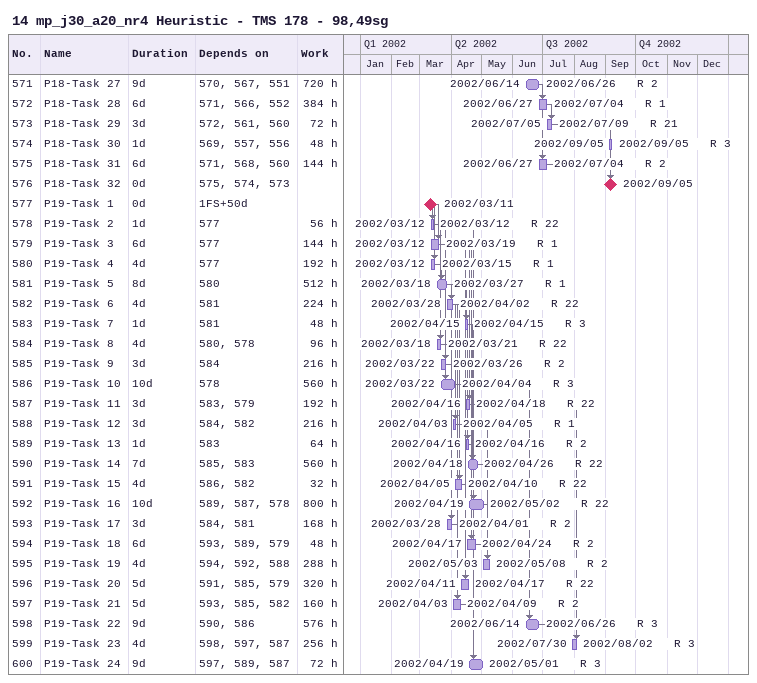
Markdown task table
14 mp_j30_a20_nr4 Heuristic - TMS 178 - 98,49sg

| ID | Task | Duration | Start | Finish | Predecessors | Resources | Work (h) |
|---|---|---|---|---|---|---|---|
| 571 | P18-Task 27 | 9d | 2002-06-14 | 2002-06-26 | 570, 567, 551 | R 2 | 720 |
| 572 | P18-Task 28 | 6d | 2002-06-27 | 2002-07-04 | 571, 566, 552 | R 1 | 384 |
| 573 | P18-Task 29 | 3d | 2002-07-05 | 2002-07-09 | 572, 561, 560 | R 21 | 72 |
| 574 | P18-Task 30 | 1d | 2002-09-05 | 2002-09-05 | 569, 557, 556 | R 3 | 48 |
| 575 | P18-Task 31 | 6d | 2002-06-27 | 2002-07-04 | 571, 568, 560 | R 2 | 144 |
| 576 | P18-Task 32 | 0d | 2002-09-05 | 2002-09-05 | 575, 574, 573 |  |  |
| 577 | P19-Task 1 | 0d | 2002-03-11 | 2002-03-11 | 1FS+50d |  |  |
| 578 | P19-Task 2 | 1d | 2002-03-12 | 2002-03-12 | 577 | R 22 | 56 |
| 579 | P19-Task 3 | 6d | 2002-03-12 | 2002-03-19 | 577 | R 1 | 144 |
| 580 | P19-Task 4 | 4d | 2002-03-12 | 2002-03-15 | 577 | R 1 | 192 |
| 581 | P19-Task 5 | 8d | 2002-03-18 | 2002-03-27 | 580 | R 1 | 512 |
| 582 | P19-Task 6 | 4d | 2002-03-28 | 2002-04-02 | 581 | R 22 | 224 |
| 583 | P19-Task 7 | 1d | 2002-04-15 | 2002-04-15 | 581 | R 3 | 48 |
| 584 | P19-Task 8 | 4d | 2002-03-18 | 2002-03-21 | 580, 578 | R 22 | 96 |
| 585 | P19-Task 9 | 3d | 2002-03-22 | 2002-03-26 | 584 | R 2 | 216 |
| 586 | P19-Task 10 | 10d | 2002-03-22 | 2002-04-04 | 578 | R 3 | 560 |
| 587 | P19-Task 11 | 3d | 2002-04-16 | 2002-04-18 | 583, 579 | R 22 | 192 |
| 588 | P19-Task 12 | 3d | 2002-04-03 | 2002-04-05 | 584, 582 | R 1 | 216 |
| 589 | P19-Task 13 | 1d | 2002-04-16 | 2002-04-16 | 583 | R 2 | 64 |
| 590 | P19-Task 14 | 7d | 2002-04-18 | 2002-04-26 | 585, 583 | R 22 | 560 |
| 591 | P19-Task 15 | 4d | 2002-04-05 | 2002-04-10 | 586, 582 | R 22 | 32 |
| 592 | P19-Task 16 | 10d | 2002-04-19 | 2002-05-02 | 589, 587, 578 | R 22 | 800 |
| 593 | P19-Task 17 | 3d | 2002-03-28 | 2002-04-01 | 584, 581 | R 2 | 168 |
| 594 | P19-Task 18 | 6d | 2002-04-17 | 2002-04-24 | 593, 589, 579 | R 2 | 48 |
| 595 | P19-Task 19 | 4d | 2002-05-03 | 2002-05-08 | 594, 592, 588 | R 2 | 288 |
| 596 | P19-Task 20 | 5d | 2002-04-11 | 2002-04-17 | 591, 585, 579 | R 22 | 320 |
| 597 | P19-Task 21 | 5d | 2002-04-03 | 2002-04-09 | 593, 585, 582 | R 2 | 160 |
| 598 | P19-Task 22 | 9d | 2002-06-14 | 2002-06-26 | 590, 586 | R 3 | 576 |
| 599 | P19-Task 23 | 4d | 2002-07-30 | 2002-08-02 | 598, 597, 587 | R 3 | 256 |
| 600 | P19-Task 24 | 9d | 2002-04-19 | 2002-05-01 | 597, 589, 587 | R 3 | 72 |
